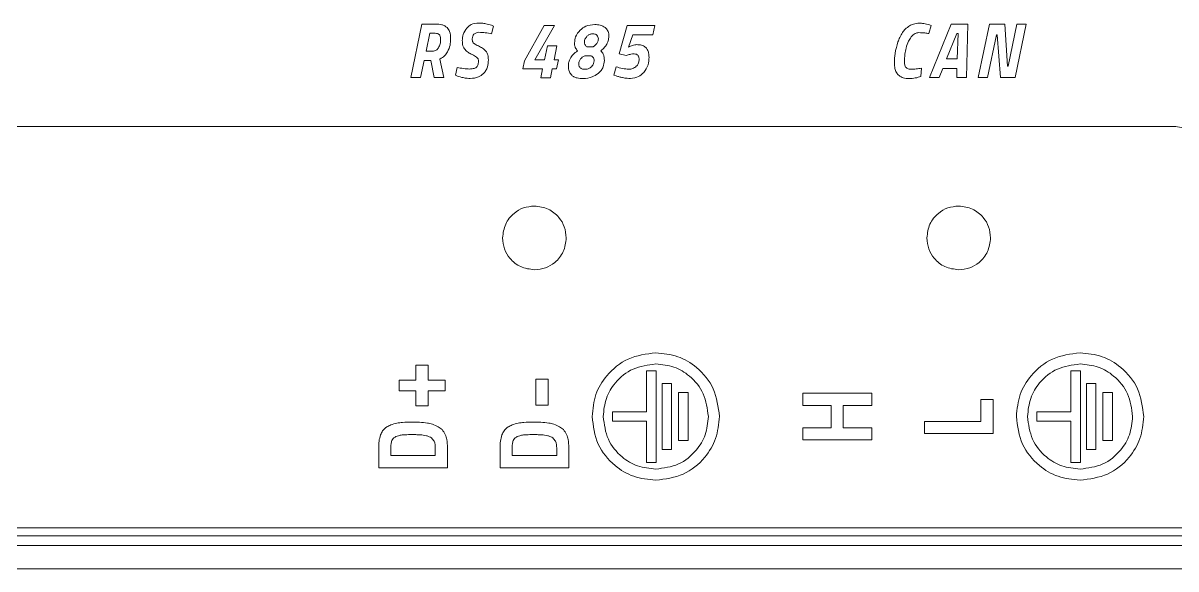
# Model space of a CAD drawing. Header units: millimetres. Extents: x 32696 to 36207, y 16706 to 17911.
# Drawn here: x 35059.7 to 35145.2, y 17436.3 to 17476.8 of the extents above; entities that cross this region are included whole.
import ezdxf

# ---------------------------------------------------------------- set-up
doc = ezdxf.new("R2010")
doc.units = ezdxf.units.MM
doc.header["$LTSCALE"] = 0.1
doc.layers.get('0').update_dxf_attribs({"lineweight": 20})

# ---------------------------------------------------------------- blocks, each defined once
blk = doc.blocks.new('CLP-XP352')
at = {"lineweight": 9}
for p, q in [((35165.232, 17364.627), (35164.884, 17362.948)), ((35165.667, 17364.627), (35165.232, 17364.627)), ((35167.473, 17364.563), (35167.411, 17364.588)), ((35167.418, 17364.321), (35167.473, 17364.563)), ((35169.065, 17364.578), (35168.453, 17363.472)), ((35168.779, 17363.506), (35169.397, 17364.578)), ((35169.397, 17364.578), (35169.065, 17364.578)), ((35171.669, 17364.58), (35171.423, 17363.694)), ((35172.54, 17364.58), (35171.669, 17364.58)), ((35172.48, 17364.289), (35172.54, 17364.58)), ((35181.149, 17364.326), (35181.22, 17364.578)), ((35181.843, 17364.622), (35181.164, 17362.943)), ((35181.22, 17364.578), (35181.167, 17364.598)), ((35182.37, 17364.622), (35181.843, 17364.622)), ((35182.324, 17362.943), (35182.37, 17364.622)), ((35183.044, 17364.622), (35182.696, 17362.943)), ((35183.529, 17364.622), (35183.044, 17364.622)), ((35183.609, 17363.306), (35183.529, 17364.622)), ((35183.904, 17364.622), (35183.636, 17363.306)), ((35183.851, 17362.943), (35184.199, 17364.622)), ((35184.199, 17364.622), (35183.904, 17364.622)), ((35165.478, 17364.336), (35165.361, 17363.773)), ((35165.649, 17364.336), (35165.478, 17364.336)), ((35171.72, 17363.904), (35171.85, 17364.289)), ((35171.85, 17364.289), (35172.48, 17364.289)), ((35182.022, 17364.326), (35181.703, 17363.531)), ((35182.069, 17364.326), (35182.022, 17364.326)), ((35182.038, 17363.531), (35182.069, 17364.326)), ((35182.984, 17362.943), (35183.266, 17364.284)), ((35183.266, 17364.284), (35183.292, 17364.284)), ((35183.292, 17364.284), (35183.39, 17362.943)), ((35169.169, 17363.946), (35169.078, 17363.506)), ((35169.47, 17363.946), (35169.169, 17363.946)), ((35169.379, 17363.506), (35169.47, 17363.946)), ((35170.408, 17363.909), (35170.603, 17363.909)), ((35165.19, 17362.948), (35165.301, 17363.482)), ((35165.301, 17363.482), (35165.512, 17363.482)), ((35165.361, 17363.773), (35165.558, 17363.773)), ((35165.512, 17363.482), (35165.611, 17362.948)), ((35165.917, 17362.948), (35165.795, 17363.528)), ((35168.453, 17363.472), (35168.402, 17363.225)), ((35169.078, 17363.506), (35168.779, 17363.506)), ((35169.514, 17363.506), (35169.379, 17363.506)), ((35169.455, 17363.225), (35169.514, 17363.506)), ((35170.541, 17363.627), (35170.346, 17363.627)), ((35171.423, 17363.694), (35171.644, 17363.637)), ((35171.644, 17363.637), (35171.678, 17363.649)), ((35181.703, 17363.531), (35182.038, 17363.531)), ((35166.336, 17363.264), (35166.285, 17363.02)), ((35168.402, 17363.225), (35169.02, 17363.225)), ((35169.02, 17363.225), (35168.96, 17362.936)), ((35169.262, 17362.936), (35169.322, 17363.225)), ((35169.322, 17363.225), (35169.455, 17363.225)), ((35171.325, 17363.281), (35171.256, 17363.025)), ((35180.918, 17363.242), (35180.867, 17363.235)), ((35180.894, 17362.978), (35180.918, 17363.242)), ((35181.47, 17362.943), (35181.588, 17363.235)), ((35181.588, 17363.235), (35182.027, 17363.235)), ((35182.027, 17363.235), (35182.018, 17362.943)), ((35183.636, 17363.306), (35183.609, 17363.306)), ((35164.884, 17362.948), (35165.19, 17362.948)), ((35165.611, 17362.948), (35165.917, 17362.948)), ((35166.285, 17363.02), (35166.347, 17362.993)), ((35168.96, 17362.936), (35169.262, 17362.936)), ((35171.256, 17363.025), (35171.327, 17362.998)), ((35181.164, 17362.943), (35181.47, 17362.943)), ((35182.018, 17362.943), (35182.324, 17362.943)), ((35182.696, 17362.943), (35182.984, 17362.943)), ((35183.39, 17362.943), (35183.851, 17362.943)), ((35146.954, 17361.414), (35188.844, 17361.414)), ((35165.425, 17353.917), (35165.044, 17353.917)), ((35165.044, 17353.917), (35165.044, 17353.443)), ((35165.425, 17353.443), (35165.425, 17353.917)), ((35172.583, 17353.746), (35172.283, 17353.746)), ((35172.283, 17353.746), (35172.283, 17352.45)), ((35172.583, 17350.867), (35172.583, 17353.746)), ((35185.603, 17353.746), (35185.603, 17352.45)), ((35185.903, 17353.746), (35185.603, 17353.746)), ((35185.903, 17350.867), (35185.903, 17353.746)), ((35165.044, 17353.443), (35164.511, 17353.443)), ((35164.511, 17353.443), (35164.511, 17353.111)), ((35165.965, 17353.443), (35165.425, 17353.443)), ((35165.965, 17353.111), (35165.965, 17353.443)), ((35169.191, 17353.479), (35168.803, 17353.479)), ((35168.803, 17353.479), (35168.803, 17352.659)), ((35169.191, 17352.659), (35169.191, 17353.479)), ((35173.07, 17353.346), (35172.77, 17353.346)), ((35172.77, 17353.346), (35172.77, 17351.267)), ((35173.07, 17351.267), (35173.07, 17353.346)), ((35186.39, 17353.346), (35186.09, 17353.346)), ((35186.09, 17353.346), (35186.09, 17351.267)), ((35186.39, 17351.267), (35186.39, 17353.346)), ((35164.511, 17353.111), (35165.044, 17353.111)), ((35165.044, 17353.111), (35165.044, 17352.642)), ((35165.425, 17353.111), (35165.965, 17353.111)), ((35165.425, 17352.642), (35165.425, 17353.111)), ((35173.586, 17353.057), (35173.286, 17353.057)), ((35173.286, 17353.057), (35173.286, 17351.557)), ((35173.586, 17351.557), (35173.586, 17353.057)), ((35179.352, 17353.04), (35177.193, 17353.04)), ((35177.193, 17353.04), (35177.193, 17352.657)), ((35179.352, 17352.657), (35179.352, 17353.04)), ((35186.906, 17353.057), (35186.606, 17353.057)), ((35186.606, 17353.057), (35186.606, 17351.557)), ((35186.906, 17351.557), (35186.906, 17353.057)), ((35165.044, 17352.642), (35165.425, 17352.642)), ((35168.803, 17352.659), (35169.191, 17352.659)), ((35177.193, 17352.657), (35178.075, 17352.657)), ((35178.075, 17352.657), (35178.075, 17351.956)), ((35178.456, 17351.956), (35178.456, 17352.657)), ((35178.456, 17352.657), (35179.352, 17352.657)), ((35182.774, 17352.843), (35182.774, 17352.153)), ((35183.162, 17352.843), (35182.774, 17352.843)), ((35183.162, 17351.77), (35183.162, 17352.843)), ((35172.283, 17352.45), (35171.212, 17352.45)), ((35171.212, 17352.45), (35171.212, 17352.164)), ((35185.603, 17352.45), (35184.532, 17352.45)), ((35184.532, 17352.45), (35184.532, 17352.164)), ((35171.212, 17352.164), (35172.283, 17352.164)), ((35172.283, 17352.164), (35172.283, 17350.867)), ((35178.075, 17351.956), (35177.193, 17351.956)), ((35177.193, 17351.956), (35177.193, 17351.574)), ((35179.352, 17351.956), (35178.456, 17351.956)), ((35179.352, 17351.574), (35179.352, 17351.956)), ((35182.774, 17352.153), (35181.003, 17352.153)), ((35181.003, 17352.153), (35181.003, 17351.77)), ((35184.532, 17352.164), (35185.603, 17352.164)), ((35185.603, 17352.164), (35185.603, 17350.867)), ((35173.286, 17351.557), (35173.586, 17351.557)), ((35177.193, 17351.574), (35179.352, 17351.574)), ((35181.003, 17351.77), (35183.162, 17351.77)), ((35186.606, 17351.557), (35186.906, 17351.557)), ((35163.873, 17351.331), (35163.873, 17350.696)), ((35164.254, 17351.331), (35164.254, 17351.079)), ((35165.651, 17351.079), (35165.651, 17351.331)), ((35166.032, 17350.696), (35166.032, 17351.331)), ((35167.682, 17351.331), (35167.682, 17350.696)), ((35168.063, 17351.331), (35168.063, 17351.079)), ((35169.461, 17351.079), (35169.461, 17351.331)), ((35169.842, 17350.696), (35169.842, 17351.331)), ((35172.77, 17351.267), (35173.07, 17351.267)), ((35186.09, 17351.267), (35186.39, 17351.267)), ((35164.254, 17351.079), (35165.651, 17351.079)), ((35168.063, 17351.079), (35169.461, 17351.079)), ((35172.283, 17350.867), (35172.583, 17350.867)), ((35185.603, 17350.867), (35185.903, 17350.867)), ((35163.873, 17350.696), (35166.032, 17350.696)), ((35167.682, 17350.696), (35169.842, 17350.696)), ((35145.954, 17348.814), (35189.844, 17348.814)), ((35226.922, 17348.256), (35018.266, 17348.256)), ((35226.644, 17348.564), (35018.544, 17348.564)), ((35226.922, 17347.522), (35018.266, 17347.522))]:
    blk.add_line(p, q, dxfattribs=at)
for points, knots in [([(35166.019, 17364.515), (35165.996, 17364.534), (35165.946, 17364.575), (35165.825, 17364.619), (35165.729, 17364.624), (35165.667, 17364.627)], [0, 0, 0, 0, 0.2404425, 0.5045036, 1, 1, 1, 1]), ([(35166.132, 17364.161), (35166.129, 17364.241), (35166.125, 17364.371), (35166.049, 17364.475), (35166.019, 17364.515)], [0, 0, 0, 0, 0.614313, 1, 1, 1, 1]), ([(35166.637, 17364.501), (35166.593, 17364.437), (35166.51, 17364.318), (35166.502, 17364.173), (35166.498, 17364.106)], [0, 0, 0, 0, 0.539277, 1, 1, 1, 1]), ([(35167.01, 17364.657), (35166.929, 17364.65), (35166.787, 17364.637), (35166.682, 17364.542), (35166.637, 17364.501)], [0, 0, 0, 0, 0.5722632, 1, 1, 1, 1]), ([(35167.233, 17364.633), (35167.19, 17364.641), (35167.117, 17364.654), (35167.042, 17364.656), (35167.01, 17364.657)], [0, 0, 0, 0, 0.573509, 1, 1, 1, 1]), ([(35167.411, 17364.588), (35167.382, 17364.597), (35167.324, 17364.615), (35167.263, 17364.627), (35167.233, 17364.633)], [0, 0, 0, 0, 0.489211, 1, 1, 1, 1]), ([(35170.66, 17364.61), (35170.56, 17364.603), (35170.386, 17364.59), (35170.252, 17364.482), (35170.196, 17364.437)], [0, 0, 0, 0, 0.580857, 1, 1, 1, 1]), ([(35170.983, 17364.515), (35170.932, 17364.545), (35170.832, 17364.605), (35170.717, 17364.608), (35170.66, 17364.61)], [0, 0, 0, 0, 0.513077, 1, 1, 1, 1]), ([(35171.097, 17364.282), (35171.095, 17364.306), (35171.092, 17364.356), (35171.058, 17364.44), (35171.012, 17364.486), (35170.983, 17364.515)], [0, 0, 0, 0, 0.278451, 0.548838, 1, 1, 1, 1]), ([(35180.54, 17364.572), (35180.493, 17364.539), (35180.408, 17364.481), (35180.347, 17364.398), (35180.32, 17364.362)], [0, 0, 0, 0, 0.559509, 1, 1, 1, 1]), ([(35180.841, 17364.652), (35180.781, 17364.648), (35180.675, 17364.641), (35180.581, 17364.593), (35180.54, 17364.572)], [0, 0, 0, 0, 0.566907, 1, 1, 1, 1]), ([(35181.167, 17364.598), (35181.106, 17364.615), (35180.999, 17364.646), (35180.889, 17364.65), (35180.841, 17364.652)], [0, 0, 0, 0, 0.567757, 1, 1, 1, 1]), ([(35165.78, 17364.289), (35165.772, 17364.297), (35165.755, 17364.314), (35165.71, 17364.333), (35165.673, 17364.335), (35165.649, 17364.336)], [0, 0, 0, 0, 0.237412, 0.49865, 1, 1, 1, 1]), ([(35165.817, 17364.114), (35165.816, 17364.153), (35165.815, 17364.205), (35165.797, 17364.263), (35165.785, 17364.281), (35165.78, 17364.289)], [0, 0, 0, 0, 0.653212, 0.842009, 1, 1, 1, 1]), ([(35166.037, 17363.756), (35166.067, 17363.824), (35166.125, 17363.953), (35166.13, 17364.094), (35166.132, 17364.161)], [0, 0, 0, 0, 0.526886, 1, 1, 1, 1]), ([(35166.808, 17364.161), (35166.811, 17364.191), (35166.816, 17364.245), (35166.85, 17364.287), (35166.865, 17364.305)], [0, 0, 0, 0, 0.559755, 1, 1, 1, 1]), ([(35166.844, 17364.038), (35166.837, 17364.046), (35166.824, 17364.064), (35166.811, 17364.105), (35166.809, 17364.139), (35166.808, 17364.161)], [0, 0, 0, 0, 0.233389, 0.496656, 1, 1, 1, 1]), ([(35166.865, 17364.305), (35166.889, 17364.324), (35166.934, 17364.361), (35166.992, 17364.364), (35167.019, 17364.366)], [0, 0, 0, 0, 0.534595, 1, 1, 1, 1]), ([(35167.019, 17364.366), (35167.086, 17364.362), (35167.22, 17364.356), (35167.352, 17364.333), (35167.418, 17364.321)], [0, 0, 0, 0, 0.5028, 1, 1, 1, 1]), ([(35170.196, 17364.437), (35170.14, 17364.37), (35170.041, 17364.251), (35170.028, 17364.099), (35170.022, 17364.032)], [0, 0, 0, 0, 0.565191, 1, 1, 1, 1]), ([(35170.412, 17364.241), (35170.387, 17364.212), (35170.344, 17364.163), (35170.337, 17364.098), (35170.335, 17364.072)], [0, 0, 0, 0, 0.58289, 1, 1, 1, 1]), ([(35170.586, 17364.319), (35170.55, 17364.314), (35170.484, 17364.305), (35170.435, 17364.261), (35170.412, 17364.241)], [0, 0, 0, 0, 0.539534, 1, 1, 1, 1]), ([(35170.726, 17364.272), (35170.717, 17364.28), (35170.698, 17364.297), (35170.65, 17364.315), (35170.611, 17364.317), (35170.586, 17364.319)], [0, 0, 0, 0, 0.240225, 0.503264, 1, 1, 1, 1]), ([(35170.719, 17364.02), (35170.735, 17364.045), (35170.762, 17364.087), (35170.767, 17364.136), (35170.769, 17364.157)], [0, 0, 0, 0, 0.5883028, 1, 1, 1, 1]), ([(35170.769, 17364.157), (35170.767, 17364.181), (35170.763, 17364.224), (35170.737, 17364.257), (35170.726, 17364.272)], [0, 0, 0, 0, 0.566697, 1, 1, 1, 1]), ([(35171.034, 17363.991), (35171.054, 17364.039), (35171.094, 17364.131), (35171.096, 17364.232), (35171.097, 17364.282)], [0, 0, 0, 0, 0.509801, 1, 1, 1, 1]), ([(35180.32, 17364.362), (35180.289, 17364.31), (35180.231, 17364.215), (35180.192, 17364.112), (35180.174, 17364.064)], [0, 0, 0, 0, 0.543044, 1, 1, 1, 1]), ([(35180.431, 17363.874), (35180.451, 17363.947), (35180.486, 17364.07), (35180.557, 17364.176), (35180.587, 17364.22)], [0, 0, 0, 0, 0.588319, 1, 1, 1, 1]), ([(35180.587, 17364.22), (35180.606, 17364.243), (35180.643, 17364.285), (35180.724, 17364.342), (35180.79, 17364.35), (35180.83, 17364.356)], [0, 0, 0, 0, 0.312467, 0.590332, 1, 1, 1, 1]), ([(35180.83, 17364.356), (35180.893, 17364.355), (35181, 17364.353), (35181.106, 17364.334), (35181.149, 17364.326)], [0, 0, 0, 0, 0.591596, 1, 1, 1, 1]), ([(35165.558, 17363.773), (35165.579, 17363.774), (35165.621, 17363.777), (35165.692, 17363.809), (35165.726, 17363.852), (35165.748, 17363.879)], [0, 0, 0, 0, 0.2815325, 0.5498472, 1, 1, 1, 1]), ([(35165.748, 17363.879), (35165.77, 17363.92), (35165.81, 17363.993), (35165.815, 17364.077), (35165.817, 17364.114)], [0, 0, 0, 0, 0.557183, 1, 1, 1, 1]), ([(35166.498, 17364.106), (35166.5, 17364.051), (35166.503, 17363.961), (35166.545, 17363.883), (35166.562, 17363.852)], [0, 0, 0, 0, 0.607795, 1, 1, 1, 1]), ([(35166.562, 17363.852), (35166.593, 17363.817), (35166.655, 17363.749), (35166.737, 17363.705), (35166.777, 17363.684)], [0, 0, 0, 0, 0.5064863, 1, 1, 1, 1]), ([(35167.039, 17363.921), (35166.991, 17363.945), (35166.932, 17363.975), (35166.868, 17364.016), (35166.851, 17364.032), (35166.844, 17364.038)], [0, 0, 0, 0, 0.696708, 0.874554, 1, 1, 1, 1]), ([(35167.257, 17363.754), (35167.226, 17363.788), (35167.164, 17363.857), (35167.081, 17363.9), (35167.039, 17363.921)], [0, 0, 0, 0, 0.492902, 1, 1, 1, 1]), ([(35170.115, 17363.788), (35170.067, 17363.749), (35169.977, 17363.677), (35169.886, 17363.554), (35169.835, 17363.437), (35169.83, 17363.364), (35169.827, 17363.328)], [0, 0, 0, 0, 0.329663, 0.610949, 0.809365, 1, 1, 1, 1]), ([(35170.022, 17364.032), (35170.022, 17364.016), (35170.022, 17363.992), (35170.023, 17363.968), (35170.023, 17363.959)], [0, 0, 0, 0, 0.665016, 1, 1, 1, 1]), ([(35170.023, 17363.959), (35170.025, 17363.948), (35170.03, 17363.924), (35170.041, 17363.901), (35170.046, 17363.889)], [0, 0, 0, 0, 0.4489308, 1, 1, 1, 1]), ([(35170.046, 17363.889), (35170.056, 17363.87), (35170.076, 17363.833), (35170.102, 17363.802), (35170.115, 17363.788)], [0, 0, 0, 0, 0.528362, 1, 1, 1, 1]), ([(35170.335, 17364.072), (35170.335, 17364.052), (35170.335, 17364.021), (35170.345, 17363.992), (35170.349, 17363.982)], [0, 0, 0, 0, 0.6280479, 1, 1, 1, 1]), ([(35170.349, 17363.982), (35170.357, 17363.968), (35170.373, 17363.942), (35170.396, 17363.92), (35170.408, 17363.909)], [0, 0, 0, 0, 0.487778, 1, 1, 1, 1]), ([(35170.603, 17363.909), (35170.627, 17363.926), (35170.671, 17363.958), (35170.704, 17364.001), (35170.719, 17364.02)], [0, 0, 0, 0, 0.5494374, 1, 1, 1, 1]), ([(35170.842, 17363.788), (35170.886, 17363.823), (35170.959, 17363.882), (35171.012, 17363.96), (35171.034, 17363.991)], [0, 0, 0, 0, 0.591369, 1, 1, 1, 1]), ([(35170.957, 17363.484), (35170.956, 17363.52), (35170.953, 17363.587), (35170.923, 17363.697), (35170.872, 17363.754), (35170.842, 17363.788)], [0, 0, 0, 0, 0.322479, 0.603722, 1, 1, 1, 1]), ([(35171.975, 17363.98), (35171.931, 17363.974), (35171.842, 17363.962), (35171.761, 17363.924), (35171.72, 17363.904)], [0, 0, 0, 0, 0.486708, 1, 1, 1, 1]), ([(35172.36, 17363.585), (35172.358, 17363.63), (35172.354, 17363.713), (35172.314, 17363.825), (35172.238, 17363.915), (35172.119, 17363.973), (35172.026, 17363.978), (35171.975, 17363.98)], [0, 0, 0, 0, 0.213011, 0.393031, 0.556972, 0.758764, 1, 1, 1, 1]), ([(35180.174, 17364.064), (35180.139, 17363.946), (35180.075, 17363.729), (35180.068, 17363.503), (35180.065, 17363.4)], [0, 0, 0, 0, 0.545643, 1, 1, 1, 1]), ([(35180.38, 17363.425), (35180.382, 17363.511), (35180.386, 17363.663), (35180.417, 17363.811), (35180.431, 17363.874)], [0, 0, 0, 0, 0.572687, 1, 1, 1, 1]), ([(35165.795, 17363.528), (35165.848, 17363.559), (35165.947, 17363.616), (35166.008, 17363.712), (35166.037, 17363.756)], [0, 0, 0, 0, 0.536284, 1, 1, 1, 1]), ([(35166.777, 17363.684), (35166.823, 17363.661), (35166.89, 17363.628), (35166.948, 17363.583), (35166.967, 17363.569)], [0, 0, 0, 0, 0.6876757, 1, 1, 1, 1]), ([(35167.005, 17363.459), (35167.005, 17363.436), (35167.003, 17363.394), (35166.988, 17363.339), (35166.967, 17363.298), (35166.948, 17363.279), (35166.939, 17363.27)], [0, 0, 0, 0, 0.3332448, 0.6166549, 0.8140809, 1, 1, 1, 1]), ([(35166.967, 17363.569), (35166.973, 17363.561), (35166.987, 17363.546), (35167.002, 17363.508), (35167.004, 17363.478), (35167.005, 17363.459)], [0, 0, 0, 0, 0.255017, 0.521862, 1, 1, 1, 1]), ([(35167.162, 17363.069), (35167.188, 17363.099), (35167.242, 17363.161), (35167.304, 17363.308), (35167.311, 17363.424), (35167.316, 17363.499)], [0, 0, 0, 0, 0.256604, 0.523817, 1, 1, 1, 1]), ([(35167.316, 17363.499), (35167.314, 17363.554), (35167.312, 17363.644), (35167.272, 17363.724), (35167.257, 17363.754)], [0, 0, 0, 0, 0.618516, 1, 1, 1, 1]), ([(35170.211, 17363.533), (35170.194, 17363.508), (35170.162, 17363.462), (35170.159, 17363.407), (35170.157, 17363.382)], [0, 0, 0, 0, 0.545598, 1, 1, 1, 1]), ([(35170.346, 17363.627), (35170.317, 17363.614), (35170.267, 17363.59), (35170.228, 17363.551), (35170.211, 17363.533)], [0, 0, 0, 0, 0.564911, 1, 1, 1, 1]), ([(35170.616, 17363.565), (35170.605, 17363.579), (35170.585, 17363.604), (35170.555, 17363.62), (35170.541, 17363.627)], [0, 0, 0, 0, 0.502709, 1, 1, 1, 1]), ([(35170.552, 17363.286), (35170.579, 17363.317), (35170.625, 17363.37), (35170.633, 17363.44), (35170.636, 17363.469)], [0, 0, 0, 0, 0.577686, 1, 1, 1, 1]), ([(35170.636, 17363.469), (35170.635, 17363.49), (35170.635, 17363.523), (35170.621, 17363.554), (35170.616, 17363.565)], [0, 0, 0, 0, 0.614173, 1, 1, 1, 1]), ([(35170.759, 17363.074), (35170.792, 17363.105), (35170.858, 17363.164), (35170.939, 17363.302), (35170.95, 17363.415), (35170.957, 17363.484)], [0, 0, 0, 0, 0.2893627, 0.5619536, 1, 1, 1, 1]), ([(35171.678, 17363.649), (35171.715, 17363.662), (35171.787, 17363.686), (35171.862, 17363.688), (35171.897, 17363.689)], [0, 0, 0, 0, 0.531184, 1, 1, 1, 1]), ([(35171.897, 17363.689), (35171.921, 17363.687), (35171.963, 17363.684), (35171.995, 17363.658), (35172.008, 17363.647)], [0, 0, 0, 0, 0.585625, 1, 1, 1, 1]), ([(35172.048, 17363.496), (35172.042, 17363.456), (35172.033, 17363.382), (35171.984, 17363.325), (35171.961, 17363.299)], [0, 0, 0, 0, 0.539589, 1, 1, 1, 1]), ([(35172.008, 17363.647), (35172.015, 17363.638), (35172.03, 17363.617), (35172.045, 17363.566), (35172.047, 17363.524), (35172.048, 17363.496)], [0, 0, 0, 0, 0.217608, 0.477375, 1, 1, 1, 1]), ([(35172.194, 17363.106), (35172.247, 17363.184), (35172.347, 17363.329), (35172.356, 17363.504), (35172.36, 17363.585)], [0, 0, 0, 0, 0.537512, 1, 1, 1, 1]), ([(35180.559, 17363.21), (35180.539, 17363.211), (35180.5, 17363.213), (35180.449, 17363.237), (35180.408, 17363.28), (35180.383, 17363.345), (35180.381, 17363.397), (35180.38, 17363.425)], [0, 0, 0, 0, 0.191804, 0.358518, 0.52061, 0.735107, 1, 1, 1, 1]), ([(35166.729, 17363.215), (35166.665, 17363.219), (35166.532, 17363.226), (35166.402, 17363.251), (35166.336, 17363.264)], [0, 0, 0, 0, 0.489879, 1, 1, 1, 1]), ([(35166.939, 17363.27), (35166.925, 17363.261), (35166.895, 17363.24), (35166.823, 17363.219), (35166.767, 17363.216), (35166.729, 17363.215)], [0, 0, 0, 0, 0.230622, 0.4941769, 1, 1, 1, 1]), ([(35166.746, 17362.919), (35166.836, 17362.925), (35166.991, 17362.935), (35167.112, 17363.03), (35167.162, 17363.069)], [0, 0, 0, 0, 0.584265, 1, 1, 1, 1]), ([(35169.827, 17363.328), (35169.83, 17363.259), (35169.835, 17363.144), (35169.905, 17363.053), (35169.932, 17363.017)], [0, 0, 0, 0, 0.603998, 1, 1, 1, 1]), ([(35170.157, 17363.382), (35170.158, 17363.352), (35170.16, 17363.302), (35170.189, 17363.263), (35170.2, 17363.248)], [0, 0, 0, 0, 0.610224, 1, 1, 1, 1]), ([(35170.2, 17363.248), (35170.21, 17363.241), (35170.231, 17363.224), (35170.284, 17363.208), (35170.327, 17363.206), (35170.356, 17363.205)], [0, 0, 0, 0, 0.21988, 0.479635, 1, 1, 1, 1]), ([(35170.299, 17362.914), (35170.393, 17362.922), (35170.561, 17362.937), (35170.699, 17363.032), (35170.759, 17363.074)], [0, 0, 0, 0, 0.561592, 1, 1, 1, 1]), ([(35170.356, 17363.205), (35170.396, 17363.21), (35170.47, 17363.218), (35170.526, 17363.265), (35170.552, 17363.286)], [0, 0, 0, 0, 0.551273, 1, 1, 1, 1]), ([(35171.729, 17363.21), (35171.662, 17363.215), (35171.525, 17363.227), (35171.393, 17363.263), (35171.325, 17363.281)], [0, 0, 0, 0, 0.4868934, 1, 1, 1, 1]), ([(35171.961, 17363.299), (35171.924, 17363.27), (35171.856, 17363.217), (35171.769, 17363.212), (35171.729, 17363.21)], [0, 0, 0, 0, 0.53459, 1, 1, 1, 1]), ([(35171.777, 17362.919), (35171.867, 17362.929), (35172.027, 17362.947), (35172.143, 17363.057), (35172.194, 17363.106)], [0, 0, 0, 0, 0.5570448, 1, 1, 1, 1]), ([(35180.065, 17363.4), (35180.067, 17363.345), (35180.072, 17363.243), (35180.119, 17363.105), (35180.208, 17362.995), (35180.348, 17362.923), (35180.459, 17362.917), (35180.519, 17362.914)], [0, 0, 0, 0, 0.217493, 0.400418, 0.564908, 0.764023, 1, 1, 1, 1]), ([(35180.867, 17363.235), (35180.813, 17363.227), (35180.71, 17363.212), (35180.607, 17363.211), (35180.559, 17363.21)], [0, 0, 0, 0, 0.535032, 1, 1, 1, 1]), ([(35166.347, 17362.993), (35166.376, 17362.983), (35166.435, 17362.963), (35166.496, 17362.95), (35166.527, 17362.943)], [0, 0, 0, 0, 0.494929, 1, 1, 1, 1]), ([(35166.527, 17362.943), (35166.568, 17362.935), (35166.641, 17362.922), (35166.715, 17362.919), (35166.746, 17362.919)], [0, 0, 0, 0, 0.575169, 1, 1, 1, 1]), ([(35169.932, 17363.017), (35169.955, 17362.999), (35170.005, 17362.96), (35170.131, 17362.921), (35170.232, 17362.916), (35170.299, 17362.914)], [0, 0, 0, 0, 0.223328, 0.483899, 1, 1, 1, 1]), ([(35171.327, 17362.998), (35171.361, 17362.987), (35171.428, 17362.966), (35171.496, 17362.952), (35171.531, 17362.944)], [0, 0, 0, 0, 0.4950124, 1, 1, 1, 1]), ([(35171.531, 17362.944), (35171.578, 17362.936), (35171.66, 17362.922), (35171.742, 17362.92), (35171.777, 17362.919)], [0, 0, 0, 0, 0.577963, 1, 1, 1, 1]), ([(35180.519, 17362.914), (35180.587, 17362.918), (35180.714, 17362.926), (35180.836, 17362.961), (35180.894, 17362.978)], [0, 0, 0, 0, 0.5287834, 1, 1, 1, 1]), ([(35188.844, 17361.414), (35188.993, 17361.394), (35189.285, 17361.356), (35189.61, 17361.088), (35189.808, 17360.762), (35189.832, 17360.531), (35189.844, 17360.414)], [0, 0, 0, 0, 0.283316, 0.55804, 0.775426, 1, 1, 1, 1]), ([(35167.762, 17357.914), (35167.781, 17358.063), (35167.819, 17358.356), (35168.086, 17358.681), (35168.413, 17358.878), (35168.644, 17358.902), (35168.762, 17358.914)], [0, 0, 0, 0, 0.283707, 0.557916, 0.775023, 1, 1, 1, 1]), ([(35168.762, 17358.914), (35168.911, 17358.894), (35169.204, 17358.856), (35169.529, 17358.589), (35169.726, 17358.263), (35169.75, 17358.032), (35169.762, 17357.914)], [0, 0, 0, 0, 0.2837074, 0.5579157, 0.7750228, 1, 1, 1, 1]), ([(35181.082, 17357.914), (35181.101, 17358.063), (35181.139, 17358.356), (35181.406, 17358.681), (35181.733, 17358.878), (35181.964, 17358.902), (35182.082, 17358.914)], [0, 0, 0, 0, 0.2837074, 0.5579157, 0.7750228, 1, 1, 1, 1]), ([(35182.082, 17358.914), (35182.231, 17358.894), (35182.524, 17358.856), (35182.849, 17358.589), (35183.046, 17358.263), (35183.07, 17358.032), (35183.082, 17357.914)], [0, 0, 0, 0, 0.283707, 0.557916, 0.775023, 1, 1, 1, 1]), ([(35168.762, 17356.914), (35168.613, 17356.933), (35168.32, 17356.971), (35167.995, 17357.238), (35167.797, 17357.564), (35167.774, 17357.796), (35167.762, 17357.914)], [0, 0, 0, 0, 0.283707, 0.557916, 0.775023, 1, 1, 1, 1]), ([(35169.762, 17357.914), (35169.743, 17357.765), (35169.705, 17357.472), (35169.438, 17357.146), (35169.111, 17356.949), (35168.88, 17356.926), (35168.762, 17356.914)], [0, 0, 0, 0, 0.283707, 0.557916, 0.775023, 1, 1, 1, 1]), ([(35182.082, 17356.914), (35181.933, 17356.933), (35181.64, 17356.971), (35181.315, 17357.238), (35181.117, 17357.564), (35181.094, 17357.796), (35181.082, 17357.914)], [0, 0, 0, 0, 0.283707, 0.557916, 0.775023, 1, 1, 1, 1]), ([(35183.082, 17357.914), (35183.063, 17357.765), (35183.025, 17357.472), (35182.758, 17357.146), (35182.431, 17356.949), (35182.2, 17356.926), (35182.082, 17356.914)], [0, 0, 0, 0, 0.283707, 0.557916, 0.775023, 1, 1, 1, 1]), ([(35172.572, 17354.307), (35172.274, 17354.268), (35171.688, 17354.192), (35171.037, 17353.658), (35170.643, 17353.005), (35170.596, 17352.542), (35170.572, 17352.307)], [0, 0, 0, 0, 0.283707, 0.557916, 0.775023, 1, 1, 1, 1]), ([(35174.572, 17352.307), (35174.533, 17352.605), (35174.457, 17353.191), (35173.923, 17353.842), (35173.27, 17354.236), (35172.807, 17354.283), (35172.572, 17354.307)], [0, 0, 0, 0, 0.2837074, 0.5579157, 0.7750228, 1, 1, 1, 1]), ([(35185.892, 17354.307), (35185.594, 17354.268), (35185.008, 17354.192), (35184.357, 17353.658), (35183.963, 17353.005), (35183.916, 17352.542), (35183.892, 17352.307)], [0, 0, 0, 0, 0.283707, 0.557916, 0.775023, 1, 1, 1, 1]), ([(35187.892, 17352.307), (35187.853, 17352.605), (35187.777, 17353.191), (35187.243, 17353.842), (35186.59, 17354.236), (35186.127, 17354.283), (35185.892, 17354.307)], [0, 0, 0, 0, 0.283707, 0.557916, 0.775023, 1, 1, 1, 1]), ([(35172.572, 17353.957), (35172.326, 17353.925), (35171.842, 17353.862), (35171.306, 17353.422), (35170.98, 17352.883), (35170.941, 17352.501), (35170.922, 17352.307)], [0, 0, 0, 0, 0.283708, 0.557916, 0.775022, 1, 1, 1, 1]), ([(35174.222, 17352.307), (35174.19, 17352.553), (35174.127, 17353.036), (35173.687, 17353.573), (35173.148, 17353.898), (35172.766, 17353.937), (35172.572, 17353.957)], [0, 0, 0, 0, 0.283708, 0.557916, 0.775022, 1, 1, 1, 1]), ([(35185.892, 17353.957), (35185.646, 17353.925), (35185.162, 17353.862), (35184.626, 17353.422), (35184.3, 17352.883), (35184.261, 17352.501), (35184.242, 17352.307)], [0, 0, 0, 0, 0.283708, 0.557916, 0.775022, 1, 1, 1, 1]), ([(35187.542, 17352.307), (35187.51, 17352.553), (35187.447, 17353.036), (35187.007, 17353.573), (35186.468, 17353.898), (35186.086, 17353.937), (35185.892, 17353.957)], [0, 0, 0, 0, 0.283708, 0.557916, 0.775022, 1, 1, 1, 1]), ([(35170.572, 17352.307), (35170.61, 17352.009), (35170.686, 17351.423), (35171.22, 17350.772), (35171.873, 17350.378), (35172.336, 17350.331), (35172.572, 17350.307)], [0, 0, 0, 0, 0.283707, 0.557916, 0.775023, 1, 1, 1, 1]), ([(35170.922, 17352.307), (35170.954, 17352.061), (35171.016, 17351.577), (35171.457, 17351.041), (35171.995, 17350.715), (35172.377, 17350.677), (35172.572, 17350.657)], [0, 0, 0, 0, 0.283708, 0.557916, 0.775022, 1, 1, 1, 1]), ([(35172.572, 17350.307), (35172.87, 17350.345), (35173.456, 17350.421), (35174.106, 17350.955), (35174.501, 17351.608), (35174.548, 17352.071), (35174.572, 17352.307)], [0, 0, 0, 0, 0.283707, 0.557916, 0.775023, 1, 1, 1, 1]), ([(35172.572, 17350.657), (35172.818, 17350.689), (35173.301, 17350.751), (35173.838, 17351.192), (35174.163, 17351.73), (35174.202, 17352.112), (35174.222, 17352.307)], [0, 0, 0, 0, 0.283708, 0.557916, 0.775022, 1, 1, 1, 1]), ([(35183.892, 17352.307), (35183.93, 17352.009), (35184.006, 17351.423), (35184.54, 17350.772), (35185.193, 17350.378), (35185.656, 17350.331), (35185.892, 17350.307)], [0, 0, 0, 0, 0.2837074, 0.5579157, 0.7750228, 1, 1, 1, 1]), ([(35184.242, 17352.307), (35184.274, 17352.061), (35184.336, 17351.577), (35184.777, 17351.041), (35185.315, 17350.715), (35185.697, 17350.677), (35185.892, 17350.657)], [0, 0, 0, 0, 0.2837079, 0.5579156, 0.7750223, 1, 1, 1, 1]), ([(35185.892, 17350.307), (35186.19, 17350.345), (35186.776, 17350.421), (35187.426, 17350.955), (35187.821, 17351.608), (35187.868, 17352.071), (35187.892, 17352.307)], [0, 0, 0, 0, 0.283707, 0.557916, 0.775023, 1, 1, 1, 1]), ([(35185.892, 17350.657), (35186.138, 17350.689), (35186.621, 17350.751), (35187.158, 17351.192), (35187.483, 17351.73), (35187.522, 17352.112), (35187.542, 17352.307)], [0, 0, 0, 0, 0.283708, 0.557916, 0.775022, 1, 1, 1, 1]), ([(35164.125, 17351.978), (35164.078, 17351.942), (35163.994, 17351.875), (35163.951, 17351.777), (35163.931, 17351.733)], [0, 0, 0, 0, 0.552235, 1, 1, 1, 1]), ([(35164.443, 17352.099), (35164.378, 17352.084), (35164.266, 17352.059), (35164.167, 17352.002), (35164.125, 17351.978)], [0, 0, 0, 0, 0.577462, 1, 1, 1, 1]), ([(35164.917, 17352.132), (35164.819, 17352.131), (35164.66, 17352.13), (35164.503, 17352.108), (35164.443, 17352.099)], [0, 0, 0, 0, 0.6150544, 1, 1, 1, 1]), ([(35165.401, 17352.102), (35165.319, 17352.111), (35165.159, 17352.131), (35164.997, 17352.132), (35164.917, 17352.132)], [0, 0, 0, 0, 0.5101699, 1, 1, 1, 1]), ([(35165.744, 17351.987), (35165.685, 17352.016), (35165.575, 17352.069), (35165.456, 17352.091), (35165.401, 17352.102)], [0, 0, 0, 0, 0.544706, 1, 1, 1, 1]), ([(35165.963, 17351.741), (35165.934, 17351.797), (35165.88, 17351.898), (35165.786, 17351.959), (35165.744, 17351.987)], [0, 0, 0, 0, 0.5597, 1, 1, 1, 1]), ([(35167.935, 17351.978), (35167.888, 17351.942), (35167.804, 17351.875), (35167.761, 17351.777), (35167.741, 17351.733)], [0, 0, 0, 0, 0.552235, 1, 1, 1, 1]), ([(35168.252, 17352.099), (35168.188, 17352.084), (35168.076, 17352.059), (35167.977, 17352.002), (35167.935, 17351.978)], [0, 0, 0, 0, 0.577462, 1, 1, 1, 1]), ([(35168.727, 17352.132), (35168.629, 17352.131), (35168.47, 17352.13), (35168.313, 17352.108), (35168.252, 17352.099)], [0, 0, 0, 0, 0.6150544, 1, 1, 1, 1]), ([(35169.211, 17352.102), (35169.129, 17352.111), (35168.968, 17352.131), (35168.806, 17352.132), (35168.727, 17352.132)], [0, 0, 0, 0, 0.5101699, 1, 1, 1, 1]), ([(35169.554, 17351.987), (35169.495, 17352.016), (35169.385, 17352.069), (35169.266, 17352.091), (35169.211, 17352.102)], [0, 0, 0, 0, 0.544706, 1, 1, 1, 1]), ([(35169.773, 17351.741), (35169.743, 17351.797), (35169.69, 17351.898), (35169.596, 17351.959), (35169.554, 17351.987)], [0, 0, 0, 0, 0.5597, 1, 1, 1, 1]), ([(35163.931, 17351.733), (35163.913, 17351.666), (35163.876, 17351.534), (35163.874, 17351.398), (35163.873, 17351.331)], [0, 0, 0, 0, 0.513556, 1, 1, 1, 1]), ([(35164.287, 17351.551), (35164.276, 17351.515), (35164.255, 17351.443), (35164.254, 17351.368), (35164.254, 17351.331)], [0, 0, 0, 0, 0.503487, 1, 1, 1, 1]), ([(35164.409, 17351.675), (35164.379, 17351.658), (35164.327, 17351.628), (35164.299, 17351.574), (35164.287, 17351.551)], [0, 0, 0, 0, 0.572328, 1, 1, 1, 1]), ([(35164.606, 17351.727), (35164.567, 17351.722), (35164.499, 17351.712), (35164.436, 17351.686), (35164.409, 17351.675)], [0, 0, 0, 0, 0.572384, 1, 1, 1, 1]), ([(35164.893, 17351.739), (35164.834, 17351.738), (35164.738, 17351.738), (35164.642, 17351.73), (35164.606, 17351.727)], [0, 0, 0, 0, 0.620838, 1, 1, 1, 1]), ([(35165.174, 17351.733), (35165.128, 17351.735), (35165.035, 17351.738), (35164.941, 17351.739), (35164.893, 17351.739)], [0, 0, 0, 0, 0.491864, 1, 1, 1, 1]), ([(35165.53, 17351.633), (35165.508, 17351.648), (35165.459, 17351.68), (35165.338, 17351.716), (35165.24, 17351.726), (35165.174, 17351.733)], [0, 0, 0, 0, 0.210451, 0.471057, 1, 1, 1, 1]), ([(35165.651, 17351.331), (35165.649, 17351.367), (35165.646, 17351.434), (35165.615, 17351.545), (35165.561, 17351.6), (35165.53, 17351.633)], [0, 0, 0, 0, 0.321446, 0.601743, 1, 1, 1, 1]), ([(35166.032, 17351.331), (35166.03, 17351.416), (35166.026, 17351.556), (35165.981, 17351.689), (35165.963, 17351.741)], [0, 0, 0, 0, 0.6041438, 1, 1, 1, 1]), ([(35167.741, 17351.733), (35167.722, 17351.666), (35167.686, 17351.534), (35167.683, 17351.398), (35167.682, 17351.331)], [0, 0, 0, 0, 0.513556, 1, 1, 1, 1]), ([(35168.097, 17351.551), (35168.086, 17351.515), (35168.065, 17351.443), (35168.064, 17351.368), (35168.063, 17351.331)], [0, 0, 0, 0, 0.503487, 1, 1, 1, 1]), ([(35168.219, 17351.675), (35168.189, 17351.658), (35168.136, 17351.628), (35168.109, 17351.574), (35168.097, 17351.551)], [0, 0, 0, 0, 0.572328, 1, 1, 1, 1]), ([(35168.416, 17351.727), (35168.377, 17351.722), (35168.309, 17351.712), (35168.246, 17351.686), (35168.219, 17351.675)], [0, 0, 0, 0, 0.572384, 1, 1, 1, 1]), ([(35168.703, 17351.739), (35168.644, 17351.738), (35168.548, 17351.738), (35168.452, 17351.73), (35168.416, 17351.727)], [0, 0, 0, 0, 0.620838, 1, 1, 1, 1]), ([(35168.984, 17351.733), (35168.938, 17351.735), (35168.845, 17351.738), (35168.751, 17351.739), (35168.703, 17351.739)], [0, 0, 0, 0, 0.491864, 1, 1, 1, 1]), ([(35169.34, 17351.633), (35169.318, 17351.648), (35169.269, 17351.68), (35169.148, 17351.716), (35169.05, 17351.726), (35168.984, 17351.733)], [0, 0, 0, 0, 0.210451, 0.471057, 1, 1, 1, 1]), ([(35169.461, 17351.331), (35169.459, 17351.367), (35169.456, 17351.434), (35169.424, 17351.545), (35169.371, 17351.6), (35169.34, 17351.633)], [0, 0, 0, 0, 0.3214462, 0.6017426, 1, 1, 1, 1]), ([(35169.842, 17351.331), (35169.839, 17351.416), (35169.836, 17351.556), (35169.791, 17351.689), (35169.773, 17351.741)], [0, 0, 0, 0, 0.6041438, 1, 1, 1, 1])]:
    blk.add_open_spline(points, degree=3, knots=knots, dxfattribs=at)

msp = doc.modelspace()

# ---------------------------------------------------------------- block references
at = {"xscale": 2.3625, "yscale": 2.3625, "zscale": 2.3625}
msp.add_blockref('CLP-XP352', (-47988.622, -23547.183), dxfattribs=at)

doc.saveas('drawing.dxf')
